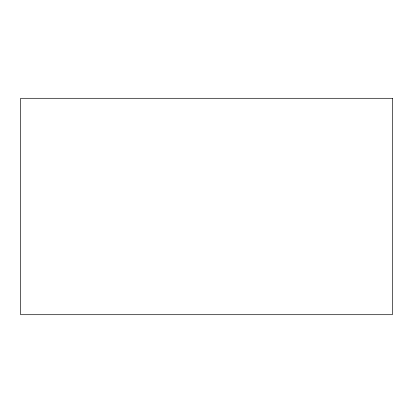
<?xml version="1.0" encoding="UTF-8"?>
<svg xmlns="http://www.w3.org/2000/svg" width="413" height="413" viewBox="0 0 413 413"><rect width="100%" height="100%" fill="white"/><g stroke="black" fill="none" stroke-linecap="round" stroke-linejoin="round"><path stroke-width="0.62" d="M392.35 98.299L20.65 98.299L20.65 314.701L392.35 314.701L392.35 98.299"/></g></svg>
